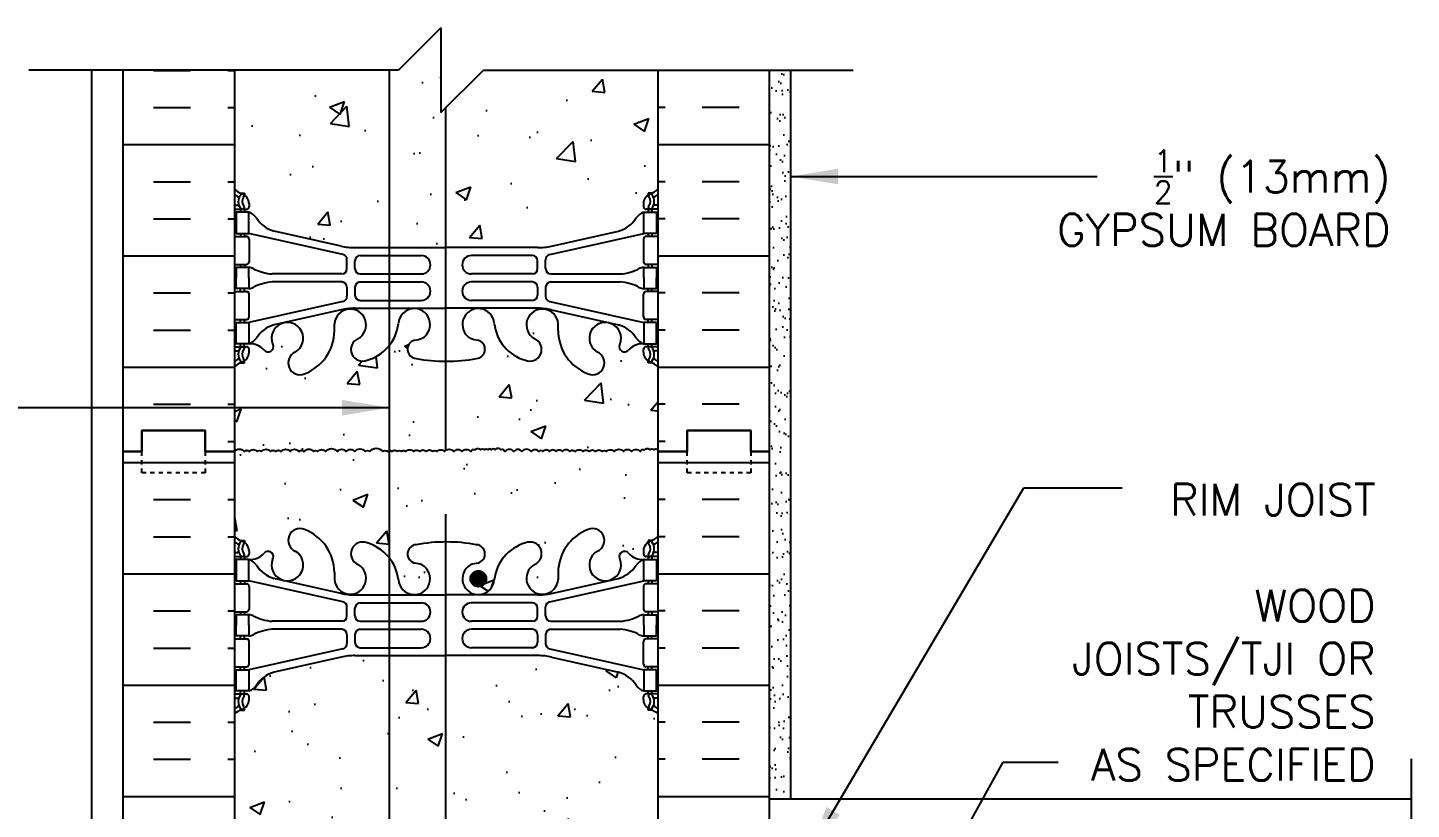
# Model space of a CAD drawing. Header units: inches. Extents: x 100.8 to 151.3, y -9.8 to 56.6.
# Drawn here: x 117.64 to 150.3, y 38.21 to 56.65 of the extents above; entities that cross this region are included whole.
import ezdxf

# ---------------------------------------------------------------- set-up
doc = ezdxf.new("R2010")
doc.units = ezdxf.units.IN
doc.header["$LTSCALE"] = 0.5
doc.header["$MEASUREMENT"] = 0
doc.linetypes.add('DASHED2', pattern=[0.375, 0.25, -0.125])
for name, color, linetype in [('HATCH', 12, 'Continuous'), ('line25', 2, 'Continuous'), ('LINE3', 3, 'Continuous'), ('LINE50', 5, 'Continuous'), ('LINE9', 9, 'Continuous'), ('TEXT', 4, 'Continuous'), ('Web_Edge', 9, 'Continuous')]:
    doc.layers.add(name, color=color, linetype=linetype)
doc.styles.add('DIM', font='romans.shx', dxfattribs={"width": 0.7})
doc.styles.add('ROMANS', font='romans.shx', dxfattribs={"height": 1.125})
doc.dimstyles.new('ext_12', dxfattribs={"dimscale": 12, "dimtxt": 0.09375, "dimasz": 0.09375, "dimexe": 0.09375, "dimexo": 0.0625, "dimgap": 0.0625, "dimtad": 1, "dimdec": 1, "dimzin": 3, "dimdsep": 46, "dimlunit": 4, "dimtxsty": 'DIM', "dimcen": 0.09, "dimdle": 0.09375, "dimclrt": 4, "dimadec": 0, "dimazin": 0, "dimtfac": 1, "dimtdec": 1, "dimtmove": 2, "dimatfit": 3, "dimfxl": 1, "dimfrac": 2, "dimtolj": 1, "dimtzin": 0, "dimarcsym": 0})

msp = doc.modelspace()

# ---------------------------------------------------------------- hatches: boundary and pattern name
at = {"layer": 'HATCH'}
h = msp.add_hatch(dxfattribs=at)
h.set_pattern_fill('AR-CONC', color=256, scale=0.5)
h.paths.add_polyline_path([(132.524, 55.648), (128.399, 55.648), (127.399, 54.648), (127.399, 56.648), (126.399, 55.648), (122.524, 55.648), (122.524, 52.841, 0.088416), (122.67, 52.743), (122.76, 52.743), (122.76, 52.702, -0.249069), (122.87, 52.494), (122.87, 52.427, -0.414214), (122.808, 52.364), (122.76, 52.364), (122.76, 52.294), (122.865, 52.294, -0.155529), (123.041, 52.16, 0.180914), (123.458, 51.849), (125.039, 51.496, 0.054974), (125.366, 51.46), (127.524, 51.46), (129.682, 51.46, 0.054974), (130.009, 51.496), (131.59, 51.849, 0.180914), (132.007, 52.16, -0.155529), (132.183, 52.294), (132.288, 52.294), (132.288, 52.364), (132.241, 52.364, -0.414214), (132.178, 52.427), (132.178, 52.494, -0.249069), (132.288, 52.702), (132.288, 52.743), (132.378, 52.743, 0.08841), (132.524, 52.841)])
h.paths.add_polyline_path([(132.524, 48.648, 0.08841), (132.378, 48.746), (132.288, 48.746), (132.288, 48.787, -0.249069), (132.178, 48.994), (132.178, 49.062, -0.414214), (132.241, 49.124), (132.288, 49.124), (132.288, 49.194), (132.183, 49.194, 0.231736), (131.825, 49.043, -0.8344), (131.614, 49.169), (131.626, 49.19, 2.155404), (131.087, 48.996, -1), (130.873, 48.485, -0.311223), (130.164, 49.501), (130.165, 49.666, 1.661382), (129.604, 49.313, -1), (129.39, 48.802, -0.30095), (128.654, 49.674, 1.661382), (128.093, 49.322, 0.055617), (128.272, 49.276, -0.843243), (128.238, 48.844, -0.047544), (127.524, 48.779, -0.047544), (126.81, 48.844, -0.843243), (126.776, 49.276, 0.055617), (126.955, 49.322, 1.661382), (126.394, 49.674, -0.30095), (125.658, 48.802, -1), (125.444, 49.313, 1.661382), (124.883, 49.666), (124.884, 49.501, -0.311223), (124.175, 48.485, -1), (123.961, 48.996, 2.155404), (123.423, 49.19), (123.434, 49.169, -0.834375), (123.223, 49.043, 0.23174), (122.865, 49.194), (122.76, 49.194), (122.76, 49.124), (122.808, 49.124, -0.414214), (122.87, 49.062), (122.87, 48.994, -0.249069), (122.76, 48.787), (122.76, 48.746), (122.67, 48.746, 0.088416), (122.524, 48.648), (122.524, 46.648, -0.520567), (122.755, 46.648, -0.520567), (122.876, 46.648, -0.520567), (123.059, 46.648, -0.520567), (123.164, 46.648, -0.520567), (123.374, 46.648, -0.520567), (123.5, 46.648, -0.520567), (123.626, 46.648, -0.520567), (123.836, 46.648, -0.520567), (124.046, 46.648, -0.520567), (124.166, 46.648, -0.520567), (124.392, 46.648, -0.520567), (124.486, 46.648, -0.520567), (124.675, 46.648, -0.520567), (124.953, 46.648, -0.520567), (125.163, 46.648, -0.520567), (125.362, 46.648, -0.520567), (125.609, 46.648, -0.520567), (125.719, 46.648, -0.520567), (126.025, 46.648, -0.520567), (126.13, 46.648, -0.520567), (126.246, 46.648, -0.520567), (126.366, 46.648, -0.520567), (126.456, 46.648, -0.520567), (126.571, 46.648, -0.520567), (126.749, 46.648, -0.520567), (126.896, 46.648, -0.520567), (127.048, 46.648, -0.520567), (127.206, 46.648, -0.520567), (127.306, 46.648, -0.520567), (127.484, 46.648, -0.520567), (127.704, 46.648, -0.520567), (127.898, 46.648, -0.520567), (128.103, 46.648, -0.520567), (128.203, 46.69, -0.520567), (128.334, 46.69, -0.520567), (128.423, 46.69, -0.520567), (128.506, 46.69, -0.520567), (128.589, 46.69, -0.520567), (128.678, 46.69, -0.520567), (128.809, 46.69, -0.520567), (128.909, 46.648, -0.520567), (129.114, 46.648, -0.520567), (129.308, 46.648, -0.520567), (129.528, 46.648, -0.520567), (129.706, 46.648, -0.520567), (129.806, 46.648, -0.520567), (129.963, 46.648, -0.520567), (130.116, 46.648, -0.520567), (130.263, 46.648, -0.520567), (130.441, 46.648, -0.272614), (130.506, 46.678, -0.272614), (130.571, 46.648, -0.520567), (130.749, 46.648, -0.520567), (130.896, 46.648, -0.520567), (131.048, 46.648, -0.520567), (131.206, 46.648, -0.520567), (131.306, 46.648, -0.520567), (131.484, 46.648, -0.520567), (131.704, 46.648, -0.520567), (131.898, 46.648, -0.520567), (132.103, 46.648, -0.520567), (132.203, 46.69, -0.520567), (132.334, 46.69, -0.520567), (132.423, 46.69, -0.666566), (132.524, 46.662)])
h.paths.add_polyline_path([(132.524, 46.648), (132.524, 46.662, 0.666566), (132.423, 46.69, 0.520567), (132.334, 46.69, 0.520567), (132.203, 46.69, 0.520567), (132.103, 46.648, 0.520567), (131.898, 46.648, 0.520567), (131.704, 46.648, 0.520567), (131.484, 46.648, 0.520567), (131.306, 46.648, 0.520567), (131.206, 46.648, 0.520567), (131.048, 46.648, 0.520567), (130.896, 46.648, 0.520567), (130.749, 46.648, 0.520567), (130.571, 46.648, 0.272614), (130.506, 46.678, 0.272614), (130.441, 46.648, 0.520567), (130.263, 46.648, 0.520567), (130.116, 46.648, 0.520567), (129.963, 46.648, 0.520567), (129.806, 46.648, 0.520567), (129.706, 46.648, 0.520567), (129.528, 46.648, 0.520567), (129.308, 46.648, 0.520567), (129.114, 46.648, 0.520567), (128.909, 46.648, 0.520567), (128.809, 46.69, 0.520567), (128.678, 46.69, 0.520567), (128.589, 46.69, 0.520567), (128.506, 46.69, 0.520567), (128.423, 46.69, 0.520567), (128.334, 46.69, 0.520567), (128.203, 46.69, 0.520567), (128.103, 46.648, 0.520567), (127.898, 46.648, 0.520567), (127.704, 46.648, 0.520567), (127.484, 46.648, 0.520567), (127.306, 46.648, 0.520567), (127.206, 46.648, 0.520567), (127.048, 46.648, 0.520567), (126.896, 46.648, 0.520567), (126.749, 46.648, 0.520567), (126.571, 46.648, 0.520567), (126.456, 46.648, 0.520567), (126.366, 46.648, 0.520567), (126.246, 46.648, 0.520567), (126.13, 46.648, 0.520567), (126.025, 46.648, 0.520567), (125.719, 46.648, 0.520567), (125.609, 46.648, 0.520567), (125.362, 46.648, 0.520567), (125.163, 46.648, 0.520567), (124.953, 46.648, 0.520567), (124.675, 46.648, 0.520567), (124.486, 46.648, 0.520567), (124.392, 46.648, 0.520567), (124.166, 46.648, 0.520567), (124.046, 46.648, 0.520567), (123.836, 46.648, 0.520567), (123.626, 46.648, 0.520567), (123.5, 46.648, 0.520567), (123.374, 46.648, 0.520567), (123.164, 46.648, 0.520567), (123.059, 46.648, 0.520567), (122.876, 46.648, 0.520567), (122.755, 46.648, 0.520567), (122.524, 46.648), (122.524, 44.648, 0.088416), (122.67, 44.551), (122.76, 44.551), (122.76, 44.509, -0.249069), (122.87, 44.302), (122.87, 44.235, -0.414214), (122.808, 44.172), (122.76, 44.172), (122.76, 44.102), (122.865, 44.102, 0.231736), (123.223, 44.253, -0.8344), (123.434, 44.128), (123.423, 44.106, 2.155404), (123.961, 44.301, -1), (124.175, 44.812, -0.311223), (124.884, 43.796), (124.883, 43.631, 1.661382), (125.444, 43.984, -1), (125.658, 44.495, -0.30095), (126.394, 43.622, 1.661382), (126.955, 43.975, 0.055617), (126.776, 44.021, -0.843243), (126.81, 44.453, -0.047544), (127.524, 44.518, -0.047544), (128.238, 44.453, -0.843243), (128.272, 44.021, 0.055617), (128.093, 43.975, 1.661382), (128.654, 43.622, -0.30095), (129.39, 44.495, -1), (129.604, 43.984, 1.661382), (130.165, 43.631), (130.164, 43.796, -0.311223), (130.873, 44.812, -1), (131.087, 44.301, 2.155404), (131.626, 44.106), (131.614, 44.128, -0.834375), (131.825, 44.253, 0.23174), (132.183, 44.102), (132.288, 44.102), (132.288, 44.172), (132.241, 44.172, -0.414214), (132.178, 44.235), (132.178, 44.302, -0.249069), (132.288, 44.509), (132.288, 44.551), (132.378, 44.551, 0.08841), (132.524, 44.648)])
h.paths.add_polyline_path([(132.524, 40.456, 0.08841), (132.378, 40.553), (132.288, 40.553), (132.288, 40.595, -0.249069), (132.178, 40.802), (132.178, 40.87, -0.414214), (132.241, 40.932), (132.288, 40.932), (132.288, 41.002), (132.183, 41.002, -0.155529), (132.007, 41.136, 0.180914), (131.59, 41.448), (130.009, 41.801, 0.054974), (129.682, 41.837), (127.524, 41.837), (125.366, 41.837, 0.054974), (125.039, 41.801), (123.458, 41.448, 0.180914), (123.041, 41.136, -0.155529), (122.865, 41.002), (122.76, 41.002), (122.76, 40.932), (122.808, 40.932, -0.414214), (122.87, 40.87), (122.87, 40.802, -0.249069), (122.76, 40.595), (122.76, 40.553), (122.67, 40.553, 0.088416), (122.524, 40.456), (122.524, 34.841, 0.088416), (122.67, 34.743), (122.76, 34.743), (122.76, 34.702, -0.249069), (122.87, 34.494), (122.87, 34.427, -0.414214), (122.808, 34.364), (122.76, 34.364), (122.76, 34.294), (122.865, 34.294, -0.155529), (123.041, 34.16, 0.180914), (123.458, 33.849), (125.039, 33.496, 0.054974), (125.366, 33.46), (127.524, 33.46), (129.682, 33.46, 0.054974), (130.009, 33.496), (131.59, 33.849, 0.180914), (132.007, 34.16, -0.155529), (132.183, 34.294), (132.288, 34.294), (132.288, 34.364), (132.241, 34.364, -0.414214), (132.178, 34.427), (132.178, 34.494, -0.028911), (132.18, 34.523), (129.649, 34.523), (129.149, 35.023), (129.149, 36.148), (129.649, 36.648), (132.524, 36.648)])
edge = h.paths.add_edge_path(flags=17)
edge.add_ellipse((130.395, 35.586), major_axis=(-0.746, 0), ratio=0.610344, start_angle=0, end_angle=360)
h.paths.add_polyline_path([(131.087, 30.996, -0.270238), (131.255, 30.773), (132.288, 30.773), (132.288, 30.787, -0.249069), (132.178, 30.994), (132.178, 31.062, -0.414214), (132.241, 31.124), (132.288, 31.124), (132.288, 31.194), (132.183, 31.194, 0.231736), (131.825, 31.043, -0.8344), (131.614, 31.169), (131.626, 31.19, 2.155404)], flags=17)
h.paths.add_polyline_path([(129.149, 30.273), (129.649, 30.773), (130.448, 30.773, -0.184932), (130.164, 31.501), (130.165, 31.666, 1.661382), (129.604, 31.313, -1), (129.39, 30.802, -0.30095), (128.654, 31.674, 1.661382), (128.093, 31.322, 0.055617), (128.272, 31.276, -0.843243), (128.238, 30.844, -0.047544), (127.524, 30.779, -0.047544), (126.81, 30.844, -0.843243), (126.776, 31.276, 0.055617), (126.955, 31.322, 1.661382), (126.394, 31.674, -0.30095), (125.658, 30.802, -1), (125.444, 31.313, 1.661382), (124.883, 31.666), (124.884, 31.501, -0.311223), (124.175, 30.485, -1), (123.961, 30.996, 2.155404), (123.423, 31.19), (123.434, 31.169, -0.834375), (123.223, 31.043, 0.23174), (122.865, 31.194), (122.76, 31.194), (122.76, 31.124), (122.808, 31.124, -0.414214), (122.87, 31.062), (122.87, 30.994, -0.249069), (122.76, 30.787), (122.76, 30.746), (122.67, 30.746, 0.088416), (122.524, 30.648), (122.524, 28.648), (122.524, 26.648, 0.088416), (122.67, 26.551), (122.76, 26.551), (122.76, 26.509, -0.249069), (122.87, 26.302), (122.87, 26.235, -0.414214), (122.808, 26.172), (122.76, 26.172), (122.76, 26.102), (122.865, 26.102, 0.231736), (123.223, 26.253, -0.8344), (123.434, 26.128), (123.423, 26.106, 2.155404), (123.961, 26.301, -1), (124.175, 26.812, -0.311223), (124.884, 25.796), (124.883, 25.631, 1.661382), (125.444, 25.984, -1), (125.658, 26.495, -0.30095), (126.394, 25.622, 1.661382), (126.955, 25.975, 0.055617), (126.776, 26.021, -0.843243), (126.81, 26.453, -0.047544), (127.524, 26.518, -0.047544), (128.238, 26.453, -0.843243), (128.272, 26.021, 0.055617), (128.093, 25.975, 1.661382), (128.654, 25.622, -0.30095), (129.39, 26.495, -1), (129.604, 25.984, 1.661382), (130.165, 25.631), (130.164, 25.796, -0.311223), (130.873, 26.812, -1), (131.087, 26.301, 2.155404), (131.626, 26.106), (131.614, 26.128, -0.834375), (131.825, 26.253, 0.23174), (132.183, 26.102), (132.288, 26.102), (132.288, 26.172), (132.241, 26.172, -0.414214), (132.178, 26.235), (132.178, 26.302, -0.249069), (132.288, 26.509), (132.288, 26.551), (132.378, 26.551, 0.08841), (132.524, 26.648), (132.524, 28.648), (129.649, 28.648), (129.149, 29.148)])
edge = h.paths.add_edge_path(flags=17)
edge.add_ellipse((130.395, 29.711), major_axis=(-0.746, 0), ratio=0.610344, start_angle=0, end_angle=360, ccw=False)
h.paths.add_polyline_path([(132.524, 22.456, 0.08841), (132.378, 22.553), (132.288, 22.553), (132.288, 22.595, -0.249069), (132.178, 22.802), (132.178, 22.87, -0.414214), (132.241, 22.932), (132.288, 22.932), (132.288, 23.002), (132.183, 23.002, -0.155529), (132.007, 23.136, 0.180914), (131.59, 23.448), (130.009, 23.801, 0.054974), (129.682, 23.837), (127.524, 23.837), (125.366, 23.837, 0.054974), (125.039, 23.801), (123.458, 23.448, 0.180914), (123.041, 23.136, -0.155529), (122.865, 23.002), (122.76, 23.002), (122.76, 22.932), (122.808, 22.932, -0.414214), (122.87, 22.87), (122.87, 22.802, -0.249069), (122.76, 22.595), (122.76, 22.553), (122.67, 22.553, 0.088416), (122.524, 22.456), (122.524, 16.841, 0.088416), (122.67, 16.743), (122.76, 16.743), (122.76, 16.702, -0.249069), (122.87, 16.494), (122.87, 16.427, -0.414214), (122.808, 16.364), (122.76, 16.364), (122.76, 16.294), (122.865, 16.294, -0.155529), (123.041, 16.16, 0.180914), (123.458, 15.849), (125.039, 15.496, 0.054974), (125.366, 15.46), (127.524, 15.46), (129.682, 15.46, 0.054974), (130.009, 15.496), (131.59, 15.849, 0.180914), (132.007, 16.16, -0.155529), (132.183, 16.294), (132.288, 16.294), (132.288, 16.364), (132.241, 16.364, -0.414214), (132.178, 16.427), (132.178, 16.494, -0.249069), (132.288, 16.702), (132.288, 16.743), (132.378, 16.743, 0.08841), (132.524, 16.841)])
h.paths.add_polyline_path([(132.524, 12.648, 0.08841), (132.378, 12.746), (132.288, 12.746), (132.288, 12.787, -0.249069), (132.178, 12.994), (132.178, 13.062, -0.414214), (132.241, 13.124), (132.288, 13.124), (132.288, 13.194), (132.183, 13.194, 0.231736), (131.825, 13.043, -0.8344), (131.614, 13.169), (131.626, 13.19, 2.155404), (131.087, 12.996, -1), (130.873, 12.485, -0.311223), (130.164, 13.501), (130.165, 13.666, 1.661382), (129.604, 13.313, -1), (129.39, 12.802, -0.30095), (128.654, 13.674, 1.661382), (128.093, 13.322, 0.055617), (128.272, 13.276, -0.843243), (128.238, 12.844, -0.047544), (127.524, 12.779, -0.047544), (126.81, 12.844, -0.843243), (126.776, 13.276, 0.055617), (126.955, 13.322, 1.661382), (126.394, 13.674, -0.30095), (125.658, 12.802, -1), (125.444, 13.313, 1.661382), (124.883, 13.666), (124.884, 13.501, -0.311223), (124.175, 12.485, -1), (123.961, 12.996, 2.155404), (123.423, 13.19), (123.434, 13.169, -0.834375), (123.223, 13.043, 0.23174), (122.865, 13.194), (122.76, 13.194), (122.76, 13.124), (122.808, 13.124, -0.414214), (122.87, 13.062), (122.87, 12.994, -0.249069), (122.76, 12.787), (122.76, 12.746), (122.67, 12.746, 0.088416), (122.524, 12.648), (122.524, 10.648), (126.399, 10.648), (127.399, 11.648), (127.399, 10.648), (127.399, 9.648), (128.399, 10.648), (132.524, 10.648)])
h.paths.add_polyline_path([(132.241, 14.424), (132.288, 14.424), (132.288, 14.494), (132.191, 14.494, -0.134256), (132.079, 14.523, 0.100756), (131.63, 14.65), (129.993, 14.65, 0.414214), (129.868, 14.525), (129.868, 14.313, 0.351061), (129.965, 14.191), (132.183, 13.694), (132.288, 13.694), (132.288, 13.764), (132.241, 13.764, -0.414214), (132.178, 13.827), (132.178, 14.362, -0.414214)])
h.paths.add_polyline_path([(132.178, 15.662, -0.414214), (132.241, 15.724), (132.288, 15.724), (132.288, 15.794), (132.183, 15.794), (129.965, 15.298, 0.351061), (129.868, 15.176), (129.868, 14.964, 0.414214), (129.993, 14.839), (131.63, 14.839, 0.100756), (132.079, 14.966, -0.124673), (132.183, 14.994), (132.288, 14.994), (132.288, 15.064), (132.241, 15.064, -0.414214), (132.178, 15.127)])
h.paths.add_polyline_path([(125.18, 14.525, 0.414214), (125.055, 14.65), (123.418, 14.65, 0.100756), (122.969, 14.523, -0.124673), (122.865, 14.494), (122.76, 14.494), (122.76, 14.424), (122.808, 14.424, -0.414214), (122.87, 14.362), (122.87, 13.827, -0.414214), (122.808, 13.764), (122.76, 13.764), (122.76, 13.694), (122.865, 13.694), (125.083, 14.191, 0.351061), (125.18, 14.313)])
h.paths.add_polyline_path([(125.18, 15.176, 0.351061), (125.083, 15.298), (122.865, 15.794), (122.76, 15.794), (122.76, 15.724), (122.808, 15.724, -0.414214), (122.87, 15.662), (122.87, 15.127, -0.414214), (122.808, 15.064), (122.76, 15.064), (122.76, 14.994), (122.857, 14.994, -0.134256), (122.969, 14.966, 0.100756), (123.418, 14.839), (125.055, 14.839, 0.414214), (125.18, 14.964)])
h.paths.add_polyline_path([(125.18, 24.333, 0.414214), (125.055, 24.458), (123.418, 24.458, 0.100756), (122.969, 24.331, -0.124673), (122.865, 24.302), (122.76, 24.302), (122.76, 24.232), (122.808, 24.232, -0.414214), (122.87, 24.17), (122.87, 23.635, -0.414214), (122.808, 23.572), (122.76, 23.572), (122.76, 23.502), (122.865, 23.502), (125.083, 23.999, 0.351061), (125.18, 24.121)])
h.paths.add_polyline_path([(125.083, 25.106), (122.865, 25.602), (122.76, 25.602), (122.76, 25.532), (122.808, 25.532, -0.414214), (122.87, 25.47), (122.87, 24.935, -0.414214), (122.808, 24.872), (122.76, 24.872), (122.76, 24.802), (122.857, 24.802, -0.134256), (122.969, 24.774, 0.100756), (123.418, 24.646), (125.055, 24.646, 0.414214), (125.18, 24.771), (125.18, 24.984, 0.351061)])
h.paths.add_polyline_path([(132.241, 24.872, -0.414214), (132.178, 24.935), (132.178, 25.47, -0.414214), (132.241, 25.532), (132.288, 25.532), (132.288, 25.602), (132.183, 25.602), (129.965, 25.106, 0.351061), (129.868, 24.984), (129.868, 24.771, 0.414214), (129.993, 24.646), (131.63, 24.646, 0.100756), (132.079, 24.774, -0.124673), (132.183, 24.802), (132.288, 24.802), (132.288, 24.872)])
h.paths.add_polyline_path([(132.178, 24.17, -0.414214), (132.241, 24.232), (132.288, 24.232), (132.288, 24.302), (132.191, 24.302, -0.134256), (132.079, 24.331, 0.100756), (131.63, 24.458), (129.993, 24.458, 0.414214), (129.868, 24.333), (129.868, 24.121, 0.351061), (129.965, 23.999), (132.183, 23.502), (132.288, 23.502), (132.288, 23.572), (132.241, 23.572, -0.414214), (132.178, 23.635)])
h.paths.add_polyline_path([(125.18, 32.313), (125.18, 32.525, 0.414214), (125.055, 32.65), (123.418, 32.65, 0.100756), (122.969, 32.523, -0.124673), (122.865, 32.494), (122.76, 32.494), (122.76, 32.424), (122.808, 32.424, -0.414214), (122.87, 32.362), (122.87, 31.827, -0.414214), (122.808, 31.764), (122.76, 31.764), (122.76, 31.694), (122.865, 31.694), (125.083, 32.191, 0.351061)])
h.paths.add_polyline_path([(125.18, 33.176, 0.351061), (125.083, 33.298), (122.865, 33.794), (122.76, 33.794), (122.76, 33.724), (122.808, 33.724, -0.414214), (122.87, 33.662), (122.87, 33.127, -0.414214), (122.808, 33.064), (122.76, 33.064), (122.76, 32.994), (122.857, 32.994, -0.134256), (122.969, 32.966, 0.100756), (123.418, 32.839), (125.055, 32.839, 0.414214), (125.18, 32.964)])
h = msp.add_hatch(dxfattribs=at)
h.set_pattern_fill('INSUL', color=256, scale=7, style=0)
h.set_pattern_definition([(0, (-2803.6375, -350.3612), (0, 2.625), []), (0, (-2803.6375, -349.4862), (0, 2.625), [0.875, -0.875]), (0, (-2803.6375, -348.6112), (0, 2.625), [0.875, -0.875])])
h.paths.add_polyline_path([(122.524, 55.648), (119.899, 55.648), (119.899, 46.648), (120.337, 46.648), (120.337, 47.148), (121.837, 47.148), (121.837, 46.648), (122.524, 46.648)])
h = msp.add_hatch(dxfattribs=at)
h.set_pattern_fill('INSUL', color=256, scale=7, style=0)
h.set_pattern_definition([(180, (3058.6856, -350.3612), (0, 2.625), []), (180, (3058.6856, -349.4862), (0, 2.625), [0.875, -0.875]), (180, (3058.6856, -348.6112), (0, 2.625), [0.875, -0.875])])
h.paths.add_polyline_path([(135.149, 55.648), (132.524, 55.648), (132.524, 46.648), (133.212, 46.648), (133.212, 47.148), (134.712, 47.148), (134.712, 46.648), (135.149, 46.648)])
h = msp.add_hatch(dxfattribs=at)
h.set_pattern_fill('AR-SAND', color=256, scale=0.25, style=0)
h.set_pattern_definition([(37.5, (77.84804, 9.39418), (-0.0157483, 0.481706), [0, -0.38, 0, -0.425, 0, -0.40625]), (7.5, (77.84804, 9.3942), (0.442444, 0.7055365), [0, -0.205, 0, -0.3425, 0, -0.13125]), (327.5, (77.54054, 9.39418), (0.7785355, 0.0014148), [0, -0.125, 0, -0.45, 0, -0.5875]), (317.5, (77.54054, 9.3942), (0.7515317, 0.219419), [0, -0.0625, 0, -0.295, 0, -0.3375])])
h.paths.add_polyline_path([(135.649, 55.648), (135.149, 55.648), (135.149, 38.461), (135.649, 38.461)])
h = msp.add_hatch(dxfattribs=at)
h.set_pattern_fill('INSUL', color=256, scale=7, style=0)
h.set_pattern_definition([(0, (-2803.6375, -368.3612), (0, 2.625), []), (0, (-2803.6375, -367.4862), (0, 2.625), [0.875, -0.875]), (0, (-2803.6375, -366.6112), (0, 2.625), [0.875, -0.875])])
h.paths.add_polyline_path([(119.899, 28.648), (120.337, 28.648), (120.337, 29.148), (121.837, 29.148), (121.837, 28.648), (122.524, 28.648), (122.524, 46.648), (121.837, 46.648), (121.837, 47.148), (120.337, 47.148), (120.337, 46.648), (119.899, 46.648)])
h = msp.add_hatch(dxfattribs=at)
h.set_pattern_fill('INSUL', color=256, scale=7, style=0)
h.set_pattern_definition([(180, (3058.6856, -368.3612), (0, 2.625), []), (180, (3058.6856, -367.4862), (0, 2.625), [0.875, -0.875]), (180, (3058.6856, -366.6112), (0, 2.625), [0.875, -0.875])])
h.paths.add_polyline_path([(132.524, 36.648), (135.149, 36.648), (135.149, 46.648), (134.712, 46.648), (134.712, 47.148), (133.212, 47.148), (133.212, 46.648), (132.524, 46.648)])
at = {"layer": 'LINE3'}
msp.add_hatch(color=256, dxfattribs=at).paths.add_polyline_path([(128.093, 43.65, 1), (128.468, 43.65, 1)])

# ---------------------------------------------------------------- linework, layer by layer
at = {"layer": 'HATCH'}
for points in [[(122.524, 46.648, -0.520567), (122.755, 46.648, -0.520567), (122.876, 46.648, -0.520567), (123.059, 46.648, -0.520567), (123.164, 46.648, -0.520567), (123.374, 46.648, -0.520567), (123.5, 46.648, -0.520567), (123.626, 46.648, -0.520567), (123.836, 46.648, -0.520567), (124.046, 46.648, -0.520567), (124.166, 46.648, -0.520567), (124.392, 46.648, -0.520567), (124.486, 46.648, -0.520567), (124.675, 46.648, -0.520567), (124.953, 46.648, -0.520567), (125.163, 46.648, -0.520567), (125.362, 46.648, -0.520567), (125.609, 46.648, -0.520567), (125.719, 46.648, -0.520567), (126.025, 46.648, -0.520567), (126.13, 46.648, -0.520567), (126.246, 46.648, -0.520567), (126.366, 46.648, -0.520567), (126.456, 46.648, -0.520567), (126.571, 46.648, -0.520567), (126.749, 46.648, -0.520567), (126.896, 46.648, -0.520567), (127.048, 46.648, -0.520567), (127.206, 46.648, -0.520567), (127.306, 46.648, -0.520567), (127.484, 46.648, -0.520567), (127.704, 46.648, -0.520567), (127.898, 46.648, -0.520567), (128.103, 46.648, -0.520567), (128.203, 46.69, -0.520567), (128.334, 46.69, -0.520567), (128.423, 46.69, -0.520567), (128.506, 46.69)], [(130.506, 46.678, 0.272614), (130.441, 46.648, 0.520567), (130.263, 46.648, 0.520567), (130.116, 46.648, 0.520567), (129.963, 46.648, 0.520567), (129.806, 46.648, 0.520567), (129.706, 46.648, 0.520567), (129.528, 46.648, 0.520567), (129.308, 46.648, 0.520567), (129.114, 46.648, 0.520567), (128.909, 46.648, 0.520567), (128.809, 46.69, 0.520567), (128.678, 46.69, 0.520567), (128.589, 46.69, 0.520567), (128.506, 46.69)], [(130.506, 46.678, -0.272614), (130.571, 46.648, -0.520567), (130.749, 46.648, -0.520567), (130.896, 46.648, -0.520567), (131.048, 46.648, -0.520567), (131.206, 46.648, -0.520567), (131.306, 46.648, -0.520567), (131.484, 46.648, -0.520567), (131.704, 46.648, -0.520567), (131.898, 46.648, -0.520567), (132.103, 46.648, -0.520567), (132.203, 46.69, -0.520567), (132.334, 46.69, -0.520567), (132.423, 46.69, -0.759433), (132.524, 46.648)]]:
    msp.add_lwpolyline(points, format="xyb", dxfattribs=at)
at = {"layer": 'line25'}
for p, q in [((122.524, 55.648), (122.524, 46.648)), ((132.524, 46.648), (132.524, 55.648)), ((122.524, 46.648), (122.524, 28.648)), ((132.524, 23.023), (132.524, 46.648))]:
    msp.add_line(p, q, dxfattribs=at)
at = {"layer": 'LINE3'}
for p, q in [((126.186, 29.296), (126.186, 55.648)), ((127.507, 54.756), (127.507, 46.674)), ((127.507, 45.174), (127.507, 9.756))]:
    msp.add_line(p, q, dxfattribs=at)
msp.add_circle((128.28, 43.65), 0.188, dxfattribs=at)
at = {"layer": 'LINE50'}
for p, q in [((119.899, 46.648), (119.899, 55.648)), ((135.149, 46.648), (135.149, 55.648)), ((119.899, 28.648), (119.899, 46.648)), ((135.149, 28.648), (135.149, 46.648))]:
    msp.add_line(p, q, dxfattribs=at)
for points in [[(119.899, 46.648), (120.337, 46.648), (120.337, 47.148), (121.837, 47.148), (121.837, 46.648), (122.524, 46.648)], [(122.524, 46.648), (121.837, 46.648), (121.837, 47.148), (120.337, 47.148), (120.337, 46.648), (119.899, 46.648)], [(135.149, 46.648), (134.712, 46.648), (134.712, 47.148), (133.212, 47.148), (133.212, 46.648), (132.524, 46.648)], [(132.524, 46.648), (133.212, 46.648), (133.212, 47.148), (134.712, 47.148), (134.712, 46.648), (135.149, 46.648)]]:
    msp.add_lwpolyline(points, dxfattribs=at)
at = {"layer": 'LINE9'}
for p, q in [((127.399, 56.648), (126.399, 55.648)), ((127.399, 56.648), (127.399, 54.648)), ((126.399, 55.648), (117.671, 55.648)), ((119.149, 55.648), (119.149, 10.648)), ((127.399, 54.648), (128.399, 55.648)), ((128.399, 55.648), (137.127, 55.648)), ((135.649, 55.648), (135.649, 38.461)), ((135.149, 38.461), (150.3, 38.461))]:
    msp.add_line(p, q, dxfattribs=at)
at = {"layer": 'LINE9', "linetype": 'DASHED2', "ltscale": 0.15}
for points in [[(121.837, 46.648), (121.837, 46.648), (121.837, 46.148), (120.337, 46.148), (120.337, 46.648), (120.337, 46.648)], [(134.712, 46.648), (134.712, 46.648), (134.712, 46.148), (133.212, 46.148), (133.212, 46.648), (133.212, 46.648)]]:
    msp.add_lwpolyline(points, dxfattribs=at)
at = {"layer": 'LINE9'}
msp.add_lwpolyline([(150.3, 39.398), (150.3, 37.031)], dxfattribs=at)
at = {"layer": 'Web_Edge'}
for p, q in [((122.67, 52.743), (122.76, 52.743)), ((122.76, 52.743), (122.76, 52.702)), ((132.378, 52.743), (132.288, 52.743)), ((132.288, 52.743), (132.288, 52.702)), ((122.524, 52.464), (122.602, 52.464)), ((122.524, 52.364), (122.808, 52.364)), ((122.67, 52.364), (122.67, 52.294)), ((122.76, 52.364), (122.76, 52.294)), ((122.87, 52.494), (122.87, 52.427)), ((132.178, 52.494), (132.178, 52.427)), ((132.524, 52.364), (132.241, 52.364)), ((132.288, 52.364), (132.288, 52.294)), ((132.378, 52.364), (132.378, 52.294)), ((132.524, 52.464), (132.446, 52.464)), ((122.524, 51.724), (122.808, 51.724)), ((122.67, 51.794), (122.67, 51.724)), ((122.76, 51.794), (122.76, 51.724)), ((125.083, 51.298), (122.865, 51.794)), ((122.87, 51.662), (122.87, 51.127)), ((125.039, 51.496), (123.458, 51.849)), ((129.965, 51.298), (132.183, 51.794)), ((130.009, 51.496), (131.59, 51.849)), ((132.178, 51.662), (132.178, 51.127)), ((132.524, 51.724), (132.241, 51.724)), ((132.288, 51.794), (132.288, 51.724)), ((132.378, 51.794), (132.378, 51.724)), ((125.366, 51.46), (127.524, 51.46)), ((125.493, 51.273), (126.932, 51.273)), ((129.682, 51.46), (127.524, 51.46)), ((129.555, 51.273), (128.116, 51.273)), ((122.524, 51.064), (122.808, 51.064)), ((122.67, 51.064), (122.67, 50.994)), ((122.76, 51.064), (122.76, 50.994)), ((125.18, 50.964), (125.18, 51.176)), ((125.368, 50.964), (125.368, 51.148)), ((129.68, 50.964), (129.68, 51.148)), ((129.868, 50.964), (129.868, 51.176)), ((132.524, 51.064), (132.241, 51.064)), ((132.288, 51.064), (132.288, 50.994)), ((132.378, 51.064), (132.378, 50.994)), ((125.055, 50.839), (123.418, 50.839)), ((125.055, 50.65), (123.418, 50.65)), ((125.493, 50.839), (126.932, 50.839)), ((125.493, 50.65), (126.932, 50.65)), ((129.555, 50.839), (128.116, 50.839)), ((129.555, 50.65), (128.116, 50.65)), ((129.993, 50.839), (131.63, 50.839)), ((129.993, 50.65), (131.63, 50.65)), ((122.524, 50.424), (122.808, 50.424)), ((122.67, 50.424), (122.67, 50.494)), ((122.76, 50.424), (122.76, 50.494)), ((122.87, 49.827), (122.87, 50.362)), ((125.18, 50.525), (125.18, 50.313)), ((125.368, 50.525), (125.368, 50.341)), ((129.68, 50.525), (129.68, 50.341)), ((129.868, 50.525), (129.868, 50.313)), ((132.178, 49.827), (132.178, 50.362)), ((132.524, 50.424), (132.241, 50.424)), ((132.288, 50.424), (132.288, 50.494)), ((132.378, 50.424), (132.378, 50.494)), ((125.083, 50.191), (122.865, 49.694)), ((125.039, 49.993), (123.458, 49.64)), ((125.366, 50.029), (127.524, 50.029)), ((125.493, 50.216), (126.932, 50.216)), ((129.682, 50.029), (127.524, 50.029)), ((129.555, 50.216), (128.116, 50.216)), ((129.965, 50.191), (132.183, 49.694)), ((130.009, 49.993), (131.59, 49.64)), ((122.524, 49.764), (122.808, 49.764)), ((122.67, 49.694), (122.67, 49.764)), ((122.76, 49.694), (122.76, 49.764)), ((124.884, 49.501), (124.883, 49.666)), ((130.164, 49.501), (130.165, 49.666)), ((132.524, 49.764), (132.241, 49.764)), ((132.288, 49.694), (132.288, 49.764)), ((132.378, 49.694), (132.378, 49.764)), ((122.524, 49.124), (122.808, 49.124)), ((122.524, 49.024), (122.602, 49.024)), ((122.67, 49.124), (122.67, 49.194)), ((122.76, 49.124), (122.76, 49.194)), ((122.87, 48.994), (122.87, 49.062)), ((123.423, 49.19), (123.434, 49.169)), ((131.626, 49.19), (131.614, 49.169)), ((132.178, 48.994), (132.178, 49.062)), ((132.524, 49.124), (132.241, 49.124)), ((132.288, 49.124), (132.288, 49.194)), ((132.378, 49.124), (132.378, 49.194)), ((132.524, 49.024), (132.446, 49.024)), ((122.67, 48.746), (122.76, 48.746)), ((122.76, 48.746), (122.76, 48.787)), ((132.288, 48.746), (132.288, 48.787)), ((132.378, 48.746), (132.288, 48.746)), ((122.67, 44.551), (122.76, 44.551)), ((122.76, 44.551), (122.76, 44.509)), ((132.378, 44.551), (132.288, 44.551)), ((132.288, 44.551), (132.288, 44.509)), ((122.524, 44.272), (122.602, 44.272)), ((122.524, 44.172), (122.808, 44.172)), ((122.67, 44.172), (122.67, 44.102)), ((122.76, 44.172), (122.76, 44.102)), ((122.87, 44.302), (122.87, 44.235)), ((123.423, 44.106), (123.434, 44.128)), ((131.626, 44.106), (131.614, 44.128)), ((132.178, 44.302), (132.178, 44.235)), ((132.524, 44.172), (132.241, 44.172)), ((132.288, 44.172), (132.288, 44.102)), ((132.378, 44.172), (132.378, 44.102)), ((132.524, 44.272), (132.446, 44.272)), ((124.884, 43.796), (124.883, 43.631)), ((130.164, 43.796), (130.165, 43.631)), ((122.524, 43.532), (122.808, 43.532)), ((122.67, 43.602), (122.67, 43.532)), ((122.76, 43.602), (122.76, 43.532)), ((125.083, 43.106), (122.865, 43.602)), ((122.87, 43.47), (122.87, 42.935)), ((125.039, 43.304), (123.458, 43.657)), ((129.965, 43.106), (132.183, 43.602)), ((130.009, 43.304), (131.59, 43.657)), ((132.178, 43.47), (132.178, 42.935)), ((132.524, 43.532), (132.241, 43.532)), ((132.288, 43.602), (132.288, 43.532)), ((132.378, 43.602), (132.378, 43.532)), ((125.366, 43.268), (127.524, 43.268)), ((129.682, 43.268), (127.524, 43.268)), ((122.524, 42.872), (122.808, 42.872)), ((122.67, 42.872), (122.67, 42.802)), ((122.76, 42.872), (122.76, 42.802)), ((125.18, 42.771), (125.18, 42.984)), ((125.368, 42.772), (125.368, 42.956)), ((125.493, 43.081), (126.932, 43.081)), ((129.555, 43.081), (128.116, 43.081)), ((129.68, 42.772), (129.68, 42.956)), ((129.868, 42.771), (129.868, 42.984)), ((132.524, 42.872), (132.241, 42.872)), ((132.288, 42.872), (132.288, 42.802)), ((132.378, 42.872), (132.378, 42.802)), ((125.055, 42.646), (123.418, 42.646)), ((125.055, 42.458), (123.418, 42.458)), ((125.493, 42.647), (126.932, 42.647)), ((125.493, 42.457), (126.932, 42.457)), ((129.555, 42.647), (128.116, 42.647)), ((129.555, 42.457), (128.116, 42.457)), ((129.993, 42.646), (131.63, 42.646)), ((129.993, 42.458), (131.63, 42.458)), ((122.524, 42.232), (122.808, 42.232)), ((122.67, 42.232), (122.67, 42.302)), ((122.76, 42.232), (122.76, 42.302)), ((122.87, 41.635), (122.87, 42.17)), ((125.18, 42.333), (125.18, 42.121)), ((125.368, 42.332), (125.368, 42.148)), ((129.68, 42.332), (129.68, 42.148)), ((129.868, 42.333), (129.868, 42.121)), ((132.178, 41.635), (132.178, 42.17)), ((132.524, 42.232), (132.241, 42.232)), ((132.288, 42.232), (132.288, 42.302)), ((132.378, 42.232), (132.378, 42.302)), ((125.083, 41.999), (122.865, 41.502)), ((125.039, 41.801), (123.458, 41.448)), ((125.366, 41.837), (127.524, 41.837)), ((125.493, 42.023), (126.932, 42.023)), ((129.682, 41.837), (127.524, 41.837)), ((129.555, 42.023), (128.116, 42.023)), ((129.965, 41.999), (132.183, 41.502)), ((130.009, 41.801), (131.59, 41.448)), ((122.524, 41.572), (122.808, 41.572)), ((122.67, 41.502), (122.67, 41.572)), ((122.76, 41.502), (122.76, 41.572)), ((132.524, 41.572), (132.241, 41.572)), ((132.288, 41.502), (132.288, 41.572)), ((132.378, 41.502), (132.378, 41.572)), ((122.524, 40.932), (122.808, 40.932)), ((122.524, 40.832), (122.602, 40.832)), ((122.67, 40.932), (122.67, 41.002)), ((122.76, 40.932), (122.76, 41.002)), ((122.87, 40.802), (122.87, 40.87)), ((132.178, 40.802), (132.178, 40.87)), ((132.524, 40.932), (132.241, 40.932)), ((132.288, 40.932), (132.288, 41.002)), ((132.378, 40.932), (132.378, 41.002)), ((132.524, 40.832), (132.446, 40.832)), ((122.67, 40.553), (122.76, 40.553)), ((122.76, 40.553), (122.76, 40.595)), ((132.288, 40.553), (132.288, 40.595)), ((132.378, 40.553), (132.288, 40.553))]:
    msp.add_line(p, q, dxfattribs=at)
for points in [[(122.565, 51.794), (122.865, 51.794), (122.865, 52.294), (122.565, 52.294)], [(132.483, 51.794), (132.183, 51.794), (132.183, 52.294), (132.483, 52.294)], [(122.565, 49.694), (122.865, 49.694), (122.865, 49.194), (122.565, 49.194)], [(132.483, 49.694), (132.183, 49.694), (132.183, 49.194), (132.483, 49.194)], [(122.565, 43.602), (122.865, 43.602), (122.865, 44.102), (122.565, 44.102)], [(132.483, 43.602), (132.183, 43.602), (132.183, 44.102), (132.483, 44.102)], [(122.565, 41.502), (122.865, 41.502), (122.865, 41.002), (122.565, 41.002)], [(132.483, 41.502), (132.183, 41.502), (132.183, 41.002), (132.483, 41.002)]]:
    msp.add_lwpolyline(points, close=True, dxfattribs=at)
for points in [[(122.865, 50.744), (122.865, 50.994), (122.565, 50.994), (122.565, 50.744)], [(132.183, 50.744), (132.183, 50.994), (132.483, 50.994), (132.483, 50.744)], [(122.865, 50.744), (122.865, 50.494), (122.565, 50.494), (122.565, 50.744)], [(132.183, 50.744), (132.183, 50.494), (132.483, 50.494), (132.483, 50.744)], [(122.865, 42.552), (122.865, 42.802), (122.565, 42.802), (122.565, 42.552)], [(132.183, 42.552), (132.183, 42.802), (132.483, 42.802), (132.483, 42.552)], [(122.865, 42.552), (122.865, 42.302), (122.565, 42.302), (122.565, 42.552)], [(132.183, 42.552), (132.183, 42.302), (132.483, 42.302), (132.483, 42.552)]]:
    msp.add_lwpolyline(points, dxfattribs=at)
for centre, radius, start, end in [((122.87, 53.202), 0.5, 226.2109, 250.5288), ((122.87, 53.202), 0.6, 234.7832, 245.0748), ((122.864, 52.549), 0.25, 140.1145, 222.4609), ((122.608, 52.639), 0.021, 343.464, 63.9957), ((122.706, 52.68), 0.045, 321.448, 139.1879), ((122.62, 52.494), 0.25, 0, 70.5288), ((122.864, 52.549), 0.16, 140.0001, 222.4609), ((132.428, 52.494), 0.25, 109.4712, 180), ((132.342, 52.68), 0.045, 40.8121, 218.552), ((132.184, 52.549), 0.16, 317.5391, 39.9999), ((132.178, 53.202), 0.5, 289.4712, 313.7878), ((132.184, 52.549), 0.25, 317.5391, 39.8855), ((132.44, 52.639), 0.021, 116.0043, 196.536), ((132.178, 53.202), 0.6, 294.9252, 305.2158), ((122.602, 52.484), 0.0196, 269.4032, 15.4901), ((122.713, 52.411), 0.045, 222.4609, 42.4609), ((122.808, 52.427), 0.0625, 270, 0), ((122.743, 51.952), 0.364, 34.9775, 70.3387), ((132.305, 51.952), 0.364, 109.6613, 145.0225), ((132.241, 52.427), 0.0625, 180, 270), ((132.336, 52.411), 0.045, 137.5391, 317.5391), ((132.446, 52.484), 0.0196, 164.5099, 270.5968), ((123.666, 52.563), 0.743, 212.7919, 253.8107), ((131.382, 52.563), 0.743, 286.1893, 327.2081), ((122.808, 51.662), 0.0625, 0, 90), ((132.241, 51.662), 0.0625, 90, 180), ((125.366, 52.96), 1.5, 257.4135, 270), ((125.055, 51.176), 0.125, 0, 77.3767), ((125.493, 51.148), 0.125, 90, 180), ((126.932, 51.056), 0.217, 270, 90), ((128.116, 51.056), 0.217, 90, 270), ((129.555, 51.148), 0.125, 0, 90), ((129.682, 52.96), 1.5, 270, 282.5865), ((129.993, 51.176), 0.125, 102.6233, 180), ((122.808, 51.127), 0.0625, 270, 0), ((122.861, 50.776), 0.219, 60.4937, 88.92), ((123.507, 52.005), 1.17, 242.6365, 265.6505), ((125.055, 50.964), 0.125, 270, 0), ((125.493, 50.964), 0.125, 180, 270), ((129.555, 50.964), 0.125, 270, 360), ((129.993, 50.964), 0.125, 180, 270), ((131.542, 52.005), 1.17, 274.3495, 297.3635), ((132.187, 50.776), 0.219, 91.08, 119.5063), ((132.241, 51.127), 0.0625, 180, 270), ((123.507, 49.484), 1.17, 94.3495, 117.3635), ((125.055, 50.525), 0.125, 0, 90), ((125.493, 50.525), 0.125, 90, 180), ((126.932, 50.433), 0.217, 270, 90), ((128.116, 50.433), 0.217, 90, 270), ((129.555, 50.525), 0.125, 0, 90), ((129.993, 50.525), 0.125, 90, 180), ((131.542, 49.484), 1.17, 62.6365, 85.6505), ((122.808, 50.362), 0.0625, 0, 90), ((122.861, 50.713), 0.219, 271.08, 299.5063), ((125.055, 50.313), 0.125, 282.6233, 0), ((125.493, 50.341), 0.125, 180, 270), ((129.555, 50.341), 0.125, 270, 0), ((129.993, 50.313), 0.125, 180, 257.3767), ((132.187, 50.713), 0.219, 240.4937, 268.92), ((132.241, 50.362), 0.0625, 90, 180), ((125.257, 49.638), 0.375, 299.9315, 175.7552), ((125.366, 48.529), 1.5, 90, 102.5865), ((126.768, 49.647), 0.375, 299.9315, 175.7552), ((128.28, 49.647), 0.375, 4.2448, 240.0685), ((129.791, 49.638), 0.375, 4.2448, 240.0685), ((129.682, 48.529), 1.5, 77.4135, 90), ((122.808, 49.827), 0.0625, 270, 0), ((123.666, 48.926), 0.743, 106.1893, 147.2081), ((123.774, 49.321), 0.375, 299.9315, 200.3757), ((125.367, 49.794), 1.034, 286.3365, 353.3331), ((129.681, 49.794), 1.034, 186.6669, 253.6635), ((131.274, 49.321), 0.375, 339.6243, 240.0685), ((131.382, 48.926), 0.743, 32.7919, 73.8107), ((132.241, 49.827), 0.0625, 180, 270), ((122.743, 49.537), 0.364, 289.6613, 325.0225), ((123.792, 49.507), 1.092, 290.5175, 359.6668), ((125.551, 49.058), 0.277, 112.68, 292.68), ((126.661, 50.102), 0.834, 277.8937, 290.6271), ((128.387, 50.102), 0.834, 249.3729, 262.1063), ((129.497, 49.058), 0.277, 247.32, 67.32), ((131.256, 49.507), 1.092, 180.3332, 249.4825), ((132.305, 49.537), 0.364, 214.9775, 250.3387), ((122.602, 49.005), 0.0196, 344.5099, 90.5968), ((122.864, 48.94), 0.25, 137.5391, 219.8855), ((122.713, 49.078), 0.045, 317.5391, 137.5391), ((122.62, 48.994), 0.25, 289.4712, 360), ((122.864, 48.94), 0.16, 137.5391, 219.9999), ((122.808, 49.062), 0.0625, 360, 90), ((122.89, 48.754), 0.441, 41.0127, 93.2024), ((123.317, 49.125), 0.125, 221.0127, 20.3757), ((124.068, 48.74), 0.277, 112.68, 292.68), ((126.83, 49.063), 0.22, 104.2604, 264.8165), ((128.218, 49.063), 0.22, 275.1835, 75.7396), ((130.98, 48.74), 0.277, 247.32, 67.32), ((131.731, 49.125), 0.125, 159.6243, 318.9873), ((132.158, 48.754), 0.441, 86.7976, 138.9873), ((132.241, 49.062), 0.0625, 90, 180), ((132.428, 48.994), 0.25, 180, 250.5288), ((132.336, 49.078), 0.045, 42.4609, 222.4609), ((132.184, 48.94), 0.16, 320.0001, 42.4609), ((132.184, 48.94), 0.25, 320.1145, 42.4609), ((132.446, 49.005), 0.0196, 89.4032, 195.4901), ((122.87, 48.287), 0.6, 114.9252, 125.2168), ((122.87, 48.287), 0.5, 109.4712, 133.7891), ((122.608, 48.85), 0.021, 296.0043, 16.536), ((122.706, 48.809), 0.045, 220.8121, 38.552), ((127.507, 52.556), 3.777, 259.3725, 270.2606), ((127.541, 52.556), 3.777, 269.7394, 280.6275), ((132.342, 48.809), 0.045, 141.448, 319.1879), ((132.178, 48.287), 0.5, 46.2122, 70.5288), ((132.44, 48.85), 0.021, 163.464, 243.9957), ((132.178, 48.287), 0.6, 54.7832, 65.0748), ((124.068, 44.556), 0.277, 67.32, 247.32), ((123.792, 43.789), 1.092, 0.3332, 69.4825), ((131.256, 43.789), 1.092, 110.5175, 179.6668), ((130.98, 44.556), 0.277, 292.68, 112.68), ((122.87, 45.009), 0.5, 226.2109, 250.5288), ((122.87, 45.009), 0.6, 234.7832, 245.0748), ((122.864, 44.357), 0.25, 140.1145, 222.4609), ((122.608, 44.446), 0.021, 343.464, 63.9957), ((122.706, 44.488), 0.045, 321.448, 139.1879), ((122.62, 44.302), 0.25, 0, 70.5288), ((122.864, 44.357), 0.16, 140.0001, 222.4609), ((125.551, 44.239), 0.277, 67.32, 247.32), ((125.367, 43.502), 1.034, 6.6669, 73.6635), ((126.83, 44.234), 0.22, 95.1835, 255.7396), ((127.507, 40.74), 3.777, 89.7394, 100.6275), ((127.541, 40.74), 3.777, 79.3725, 90.2606), ((128.218, 44.234), 0.22, 284.2604, 84.8165), ((129.681, 43.502), 1.034, 106.3365, 173.3331), ((129.497, 44.239), 0.277, 292.68, 112.68), ((132.428, 44.302), 0.25, 109.4712, 180), ((132.342, 44.488), 0.045, 40.8121, 218.552), ((132.184, 44.357), 0.16, 317.5391, 39.9999), ((132.178, 45.009), 0.5, 289.4712, 313.7878), ((132.184, 44.357), 0.25, 317.5391, 39.8855), ((132.44, 44.446), 0.021, 116.0043, 196.536), ((132.178, 45.009), 0.6, 294.9252, 305.2168), ((122.602, 44.292), 0.0196, 269.4032, 15.4901), ((122.713, 44.218), 0.045, 222.4609, 42.4609), ((122.808, 44.235), 0.0625, 270, 0), ((122.89, 44.543), 0.441, 266.7976, 318.9873), ((122.743, 43.76), 0.364, 34.9775, 70.3387), ((123.317, 44.171), 0.125, 339.6243, 138.9873), ((123.774, 43.976), 0.375, 159.6243, 60.0685), ((131.274, 43.976), 0.375, 119.9315, 20.3757), ((131.731, 44.171), 0.125, 41.0127, 200.3757), ((132.158, 44.543), 0.441, 221.0127, 273.2024), ((132.305, 43.76), 0.364, 109.6613, 145.0225), ((132.241, 44.235), 0.0625, 180, 270), ((132.336, 44.218), 0.045, 137.5391, 317.5391), ((132.446, 44.292), 0.0196, 164.5099, 270.5968), ((123.666, 44.371), 0.743, 212.7919, 253.8107), ((125.257, 43.659), 0.375, 184.2448, 60.0685), ((126.768, 43.65), 0.375, 184.2448, 60.0685), ((126.661, 43.194), 0.834, 69.3729, 82.1063), ((128.28, 43.65), 0.375, 119.9315, 355.7552), ((128.387, 43.194), 0.834, 97.8937, 110.6271), ((129.791, 43.659), 0.375, 119.9315, 355.7552), ((131.382, 44.371), 0.743, 286.1893, 327.2081), ((122.808, 43.47), 0.0625, 0, 90), ((132.241, 43.47), 0.0625, 90, 180), ((125.366, 44.768), 1.5, 257.4135, 270), ((129.682, 44.768), 1.5, 270, 282.5865), ((122.808, 42.935), 0.0625, 270, 0), ((122.861, 42.583), 0.219, 60.4937, 88.92), ((125.055, 42.984), 0.125, 0, 77.3767), ((125.493, 42.956), 0.125, 90, 180), ((126.932, 42.864), 0.217, 270, 90), ((128.116, 42.864), 0.217, 90, 270), ((129.555, 42.956), 0.125, 0, 90), ((129.993, 42.984), 0.125, 102.6233, 180), ((132.187, 42.583), 0.219, 91.08, 119.5063), ((132.241, 42.935), 0.0625, 180, 270), ((123.507, 43.813), 1.17, 242.6365, 265.6505), ((123.507, 41.291), 1.17, 94.3495, 117.3635), ((125.055, 42.771), 0.125, 270, 0), ((125.055, 42.333), 0.125, 0, 90), ((125.493, 42.772), 0.125, 180, 270), ((125.493, 42.332), 0.125, 90, 180), ((126.932, 42.24), 0.217, 270, 90), ((128.116, 42.24), 0.217, 90, 270), ((129.555, 42.772), 0.125, 270, 360), ((129.555, 42.332), 0.125, 0, 90), ((129.993, 42.771), 0.125, 180, 270), ((129.993, 42.333), 0.125, 90, 180), ((131.542, 43.813), 1.17, 274.3495, 297.3635), ((131.542, 41.291), 1.17, 62.6365, 85.6505), ((122.808, 42.17), 0.0625, 0, 90), ((122.861, 42.521), 0.219, 271.08, 299.5063), ((125.493, 42.148), 0.125, 180, 270), ((129.555, 42.148), 0.125, 270, 0), ((132.187, 42.521), 0.219, 240.4937, 268.92), ((132.241, 42.17), 0.0625, 90, 180), ((125.366, 40.337), 1.5, 90, 102.5865), ((125.055, 42.121), 0.125, 282.6233, 0), ((129.682, 40.337), 1.5, 77.4135, 90), ((129.993, 42.121), 0.125, 180, 257.3767), ((122.808, 41.635), 0.0625, 270, 0), ((132.241, 41.635), 0.0625, 180, 270), ((123.666, 40.734), 0.743, 106.1893, 147.2081), ((131.382, 40.734), 0.743, 32.7919, 73.8107), ((122.602, 40.813), 0.0196, 344.5099, 90.5968), ((122.864, 40.748), 0.25, 137.5391, 219.8855), ((122.713, 40.886), 0.045, 317.5391, 137.5391), ((122.864, 40.748), 0.16, 137.5391, 219.9999), ((122.808, 40.87), 0.0625, 360, 90), ((122.743, 41.345), 0.364, 289.6613, 325.0225), ((132.305, 41.345), 0.364, 214.9775, 250.3387), ((132.241, 40.87), 0.0625, 90, 180), ((132.336, 40.886), 0.045, 42.4609, 222.4609), ((132.184, 40.748), 0.16, 320.0001, 42.4609), ((132.184, 40.748), 0.25, 320.1145, 42.4609), ((132.446, 40.813), 0.0196, 89.4032, 195.4901), ((122.87, 40.095), 0.6, 114.9252, 125.2168), ((122.87, 40.095), 0.5, 109.4712, 133.7891), ((122.608, 40.658), 0.021, 296.0043, 16.536), ((122.706, 40.617), 0.045, 220.8121, 38.552), ((122.62, 40.802), 0.25, 289.4712, 360), ((132.428, 40.802), 0.25, 180, 250.5288), ((132.342, 40.617), 0.045, 141.448, 319.1879), ((132.178, 40.095), 0.5, 46.2122, 70.5288), ((132.44, 40.658), 0.021, 163.464, 243.9957), ((132.178, 40.095), 0.6, 54.7842, 65.0748)]:
    msp.add_arc(centre, radius, start, end, dxfattribs=at)
for points in [[(125.368, 50.969), (125.368, 51.143)], [(129.68, 50.969), (129.68, 51.143)], [(125.368, 50.52), (125.368, 50.346)], [(129.68, 50.52), (129.68, 50.346)], [(125.368, 42.777), (125.368, 42.951)], [(129.68, 42.777), (129.68, 42.951)], [(125.368, 42.327), (125.368, 42.153)], [(129.68, 42.327), (129.68, 42.153)]]:
    msp.add_open_spline(points, degree=1, dxfattribs=at)

# ---------------------------------------------------------------- texts
at = {"layer": 'TEXT', "char_height": 0.75, "attachment_point": 9, "style": 'ROMANS'}
for s, insert, width in [('\\A1;{\\H0.7x;\\S1/2;\\H1.4286x;"} (13mm) GYPSUM BOARD', (149.812, 51.504), 9.28726), ('\\A1;\\PRIM JOIST\\P\\PWOOD \\PJOISTS/TJI OR\\PTRUSSES \\PAS SPECIFIED', (149.459, 38.889), 12.00896)]:
    msp.add_mtext(s, dxfattribs=dict(at, insert=insert, width=width))

# ---------------------------------------------------------------- leaders
at = {"layer": 'TEXT'}
for points, override in [([(135.649, 53.138), (142.882, 53.138)], {"dimgap": 0.0625, "dimtad": 0}), ([(126.186, 47.685), (111.523, 47.685)], {"dimgap": 0.0625, "dimtad": 0}), ([(136.084, 37.204), (141.155, 45.791), (143.473, 45.791)], {"dimtad": 0}), ([(138.741, 35.838), (140.665, 39.326), (141.967, 39.326)], {"dimtad": 0})]:
    msp.add_leader(points, dimstyle='ext_12', override=override, dxfattribs=at)

doc.saveas('drawing.dxf')
